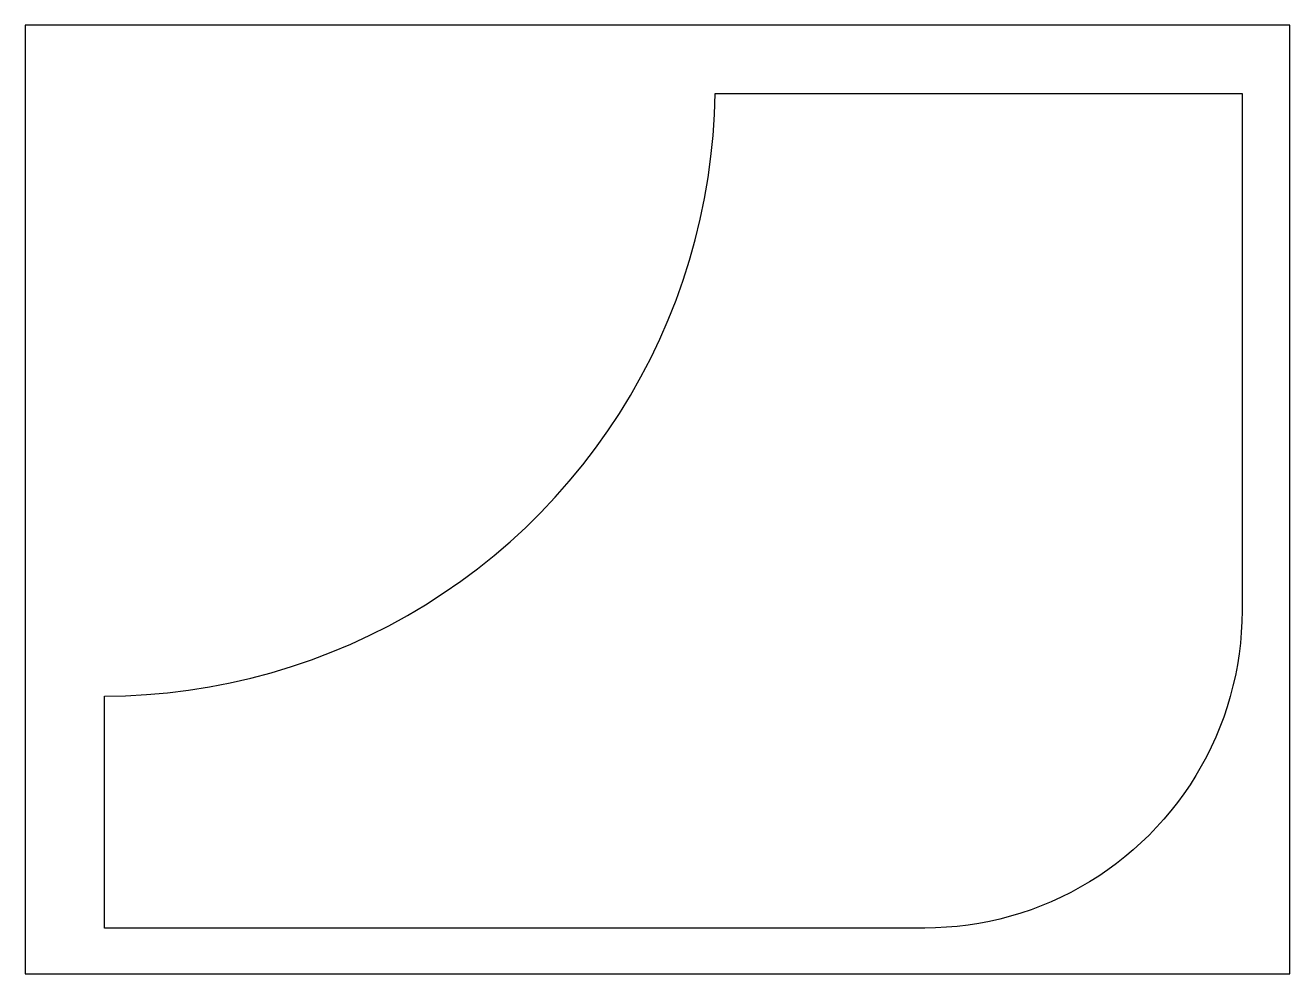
# Model space of a CAD drawing. Header units: millimetres. Extents: x 34322 to 35122, y -7510 to -6910.
import ezdxf

# ---------------------------------------------------------------- set-up
doc = ezdxf.new("R2010")
doc.units = ezdxf.units.MM
doc.header["$MEASUREMENT"] = 0
doc.layers.add('90X60', color=6, linetype='Continuous', true_color=0xff00ff)
doc.layers.add('CORTE', color=172, linetype='Continuous', true_color=0x0000bf)

msp = doc.modelspace()

# ---------------------------------------------------------------- linework, layer by layer
at = {"layer": '90X60'}
for p, q in [((35121.84, -6910.16), (34321.84, -6910.16)), ((34321.84, -6910.16), (34321.84, -7510.16)), ((35121.84, -7510.16), (35121.84, -6910.16)), ((34321.84, -7510.16), (35121.84, -7510.16))]:
    msp.add_line(p, q, dxfattribs=at)
at = {"layer": 'CORTE'}
for p, q in [((34757.83, -6966.6), (34758.24, -6953.23)), ((34758.24, -6953.23), (35091.66, -6953.23)), ((35091.66, -6953.23), (35091.66, -7280.57)), ((34756.96, -6979.94), (34757.83, -6966.6)), ((34755.63, -6993.25), (34756.96, -6979.94)), ((34753.84, -7006.5), (34755.63, -6993.25)), ((34751.59, -7019.68), (34753.84, -7006.5)), ((34748.88, -7032.78), (34751.59, -7019.68)), ((34745.72, -7045.78), (34748.88, -7032.78)), ((34742.12, -7058.65), (34745.72, -7045.78)), ((34738.07, -7071.4), (34742.12, -7058.65)), ((34733.59, -7084), (34738.07, -7071.4)), ((34728.67, -7096.44), (34733.59, -7084)), ((34723.32, -7108.69), (34728.67, -7096.44)), ((34717.55, -7120.76), (34723.32, -7108.69)), ((34711.37, -7132.62), (34717.55, -7120.76)), ((34704.78, -7144.26), (34711.37, -7132.62)), ((34697.79, -7155.66), (34704.78, -7144.26)), ((34690.41, -7166.81), (34697.79, -7155.66)), ((34682.65, -7177.7), (34690.41, -7166.81)), ((34674.52, -7188.32), (34682.65, -7177.7)), ((34666.03, -7198.65), (34674.52, -7188.32)), ((34657.18, -7208.68), (34666.03, -7198.65)), ((34647.99, -7218.4), (34657.18, -7208.68)), ((34638.47, -7227.79), (34647.99, -7218.4)), ((34628.63, -7236.85), (34638.47, -7227.79)), ((34618.49, -7245.56), (34628.63, -7236.85)), ((34608.05, -7253.92), (34618.49, -7245.56)), ((34597.32, -7261.91), (34608.05, -7253.92)), ((34586.33, -7269.52), (34597.32, -7261.91)), ((34575.08, -7276.75), (34586.33, -7269.52)), ((34563.58, -7283.58), (34575.08, -7276.75)), ((34551.86, -7290.02), (34563.58, -7283.58)), ((35091.54, -7287.42), (35091.19, -7294.27)), ((35091.66, -7280.57), (35091.54, -7287.42)), ((34539.92, -7296.04), (34551.86, -7290.02)), ((35091.19, -7294.27), (35090.61, -7301.09)), ((34515.45, -7306.83), (34527.78, -7301.65)), ((34527.78, -7301.65), (34539.92, -7296.04)), ((35090.61, -7301.09), (35089.79, -7307.9)), ((34490.29, -7315.9), (34502.95, -7311.59)), ((34502.95, -7311.59), (34515.45, -7306.83)), ((35089.79, -7307.9), (35088.74, -7314.67)), ((34464.57, -7323.22), (34477.49, -7319.78)), ((34477.49, -7319.78), (34490.29, -7315.9)), ((35088.74, -7314.67), (35087.46, -7321.4)), ((34438.4, -7328.73), (34451.53, -7326.2)), ((34451.53, -7326.2), (34464.57, -7323.22)), ((35087.46, -7321.4), (35085.95, -7328.09)), ((34371.86, -7334.5), (34385.23, -7334.27)), ((34371.86, -7481.25), (34371.86, -7334.5)), ((34385.23, -7334.27), (34398.59, -7333.58)), ((34398.59, -7333.58), (34411.91, -7332.42)), ((34411.91, -7332.42), (34425.19, -7330.8)), ((34425.19, -7330.8), (34438.4, -7328.73)), ((35084.22, -7334.71), (35082.26, -7341.28)), ((35085.95, -7328.09), (35084.22, -7334.71)), ((35082.26, -7341.28), (35080.07, -7347.78)), ((35080.07, -7347.78), (35077.67, -7354.19)), ((35077.67, -7354.19), (35075.05, -7360.52)), ((35072.21, -7366.76), (35069.16, -7372.9)), ((35075.05, -7360.52), (35072.21, -7366.76)), ((35069.16, -7372.9), (35065.9, -7378.93)), ((35065.9, -7378.93), (35062.44, -7384.84)), ((35058.78, -7390.64), (35054.93, -7396.3)), ((35062.44, -7384.84), (35058.78, -7390.64)), ((35054.93, -7396.3), (35050.88, -7401.83)), ((35046.65, -7407.22), (35042.23, -7412.46)), ((35050.88, -7401.83), (35046.65, -7407.22)), ((35042.23, -7412.46), (35037.64, -7417.55)), ((35032.88, -7422.47), (35027.95, -7427.24)), ((35037.64, -7417.55), (35032.88, -7422.47)), ((35022.87, -7431.83), (35017.63, -7436.24)), ((35027.95, -7427.24), (35022.87, -7431.83)), ((35017.63, -7436.24), (35012.24, -7440.48)), ((35006.71, -7444.52), (35001.04, -7448.38)), ((35012.24, -7440.48), (35006.71, -7444.52)), ((34989.33, -7455.5), (34983.31, -7458.75)), ((34995.25, -7452.04), (34989.33, -7455.5)), ((35001.04, -7448.38), (34995.25, -7452.04)), ((34977.17, -7461.8), (34970.93, -7464.64)), ((34983.31, -7458.75), (34977.17, -7461.8)), ((34951.69, -7471.85), (34945.12, -7473.81)), ((34958.18, -7469.67), (34951.69, -7471.85)), ((34964.6, -7467.26), (34958.18, -7469.67)), ((34970.93, -7464.64), (34964.6, -7467.26)), ((34918.31, -7479.38), (34911.5, -7480.2)), ((34925.08, -7478.33), (34918.31, -7479.38)), ((34931.81, -7477.06), (34925.08, -7478.33)), ((34938.49, -7475.55), (34931.81, -7477.06)), ((34945.12, -7473.81), (34938.49, -7475.55)), ((34890.98, -7481.25), (34371.86, -7481.25)), ((34897.83, -7481.14), (34890.98, -7481.25)), ((34904.67, -7480.78), (34897.83, -7481.14)), ((34911.5, -7480.2), (34904.67, -7480.78))]:
    msp.add_line(p, q, dxfattribs=at)

doc.saveas('drawing.dxf')
